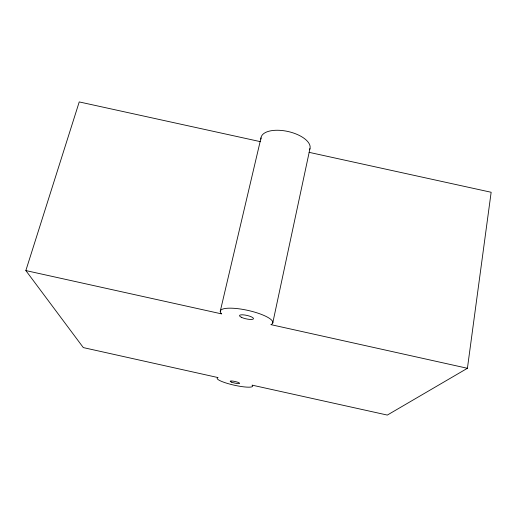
<?xml version="1.0" encoding="UTF-8"?>
<svg xmlns="http://www.w3.org/2000/svg" width="517" height="517" viewBox="0 0 517 517"><rect width="100%" height="100%" fill="white"/><g stroke="black" fill="none" stroke-linecap="round" stroke-linejoin="round"><path stroke-width="0.78" d="M260.361 141.652L79.237 101.927L25.85 270.572L83.308 347.592L218.058 377.578A18.185 3.05 12.6 0 0 234.363 385.223A18.185 3.05 12.6 0 0 252.05 385.126L387.323 415.073L467.413 368.285L491.15 192.266L309.114 152.341M272.756 322.957L309.967 148.599M220.242 311.337L261.014 137.865M25.85 270.572L221.67 313.903L221.418 313.683A26.91 6.676 12.6 0 1 247.708 310.355A26.91 6.676 12.6 0 1 270.863 324.624L467.413 368.285M260.988 139.099A25.068 11.645 12.7 0 1 287.84 131.46A25.068 11.645 12.7 0 1 309.515 149.743M231.416 382.095A4.847 0.814 12.6 0 0 239.41 383.504A4.847 0.814 12.6 0 0 233.826 381.242A4.847 0.814 12.6 0 0 231.416 382.095M241.284 317.251A7.173 1.777 12.6 0 0 253.156 319.092A7.173 1.777 12.6 0 0 245.039 315.047A7.173 1.777 12.6 0 0 241.284 317.251"/></g></svg>
